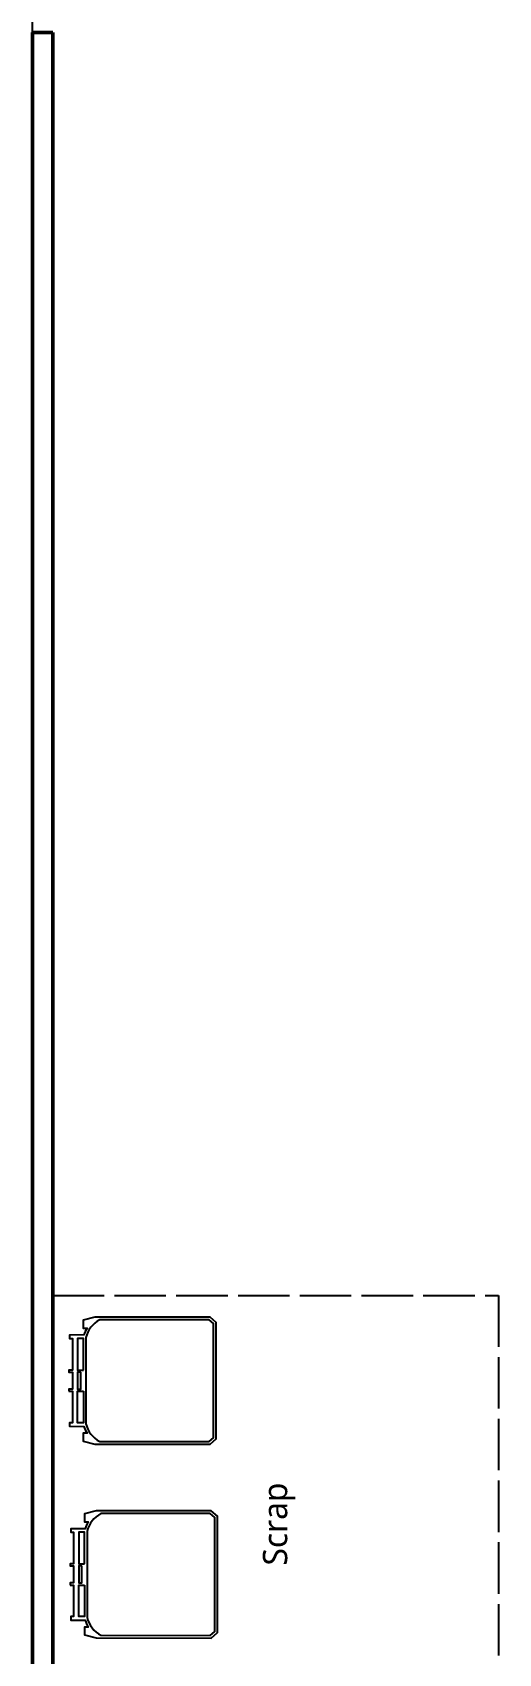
# Model space of a CAD drawing. Header units: millimetres. Extents: x 44692 to 172587, y -26854 to 14445.
# Drawn here: x 165913 to 168213, y -2945 to 5060 of the extents above; entities that cross this region are included whole.
import ezdxf

# ---------------------------------------------------------------- set-up
doc = ezdxf.new("R2010")
doc.units = ezdxf.units.MM
doc.header["$LTSCALE"] = 100
doc.linetypes.add('DASHEDX2', pattern=[3.048, 2.54, -0.508])
doc.linetypes.add('DIVIDEX2', pattern=[6.604, 5.08, -0.508, 0, -0.508, 0, -0.508])
for name, color, linetype in [('Area proceso', 90, 'DASHEDX2'), ('Muebles', 112, 'Continuous'), ('Puertas', 43, 'DIVIDEX2'), ('rotulo', 211, 'Continuous')]:
    doc.layers.add(name, color=color, linetype=linetype)
doc.layers.add('Paredes', color=7, linetype='Continuous', lineweight=50)
doc.styles.add('OpenSans', font='OpenSans-Regular.ttf')

# ---------------------------------------------------------------- blocks, each defined once
blk = doc.blocks.new('MU11-9')
for points in [[(-0.0431, 0.5974), (-0.0431, 0.5827), (-0.171, 0.5827), (-0.171, 0.5944), (-0.178, 0.5944), (-0.185, 0.5944), (-0.1854, 0.5362, 0.065352), (-0.2135, 0.5234), (-0.2134, 0.5392), (-0.2457, 0.5392), (-0.2575, 0.4915), (-0.2579, 0.0248), (-0.2362, 0), (0, 0), (0.2362, 0), (0.2579, 0.0248), (0.2575, 0.4915), (0.2457, 0.5392), (0.2134, 0.5392), (0.2135, 0.5234, 0.065352), (0.1854, 0.5362), (0.185, 0.5944), (0.178, 0.5944), (0.171, 0.5944), (0.171, 0.5827), (0.0431, 0.5827), (0.0431, 0.5974), (0.0344, 0.5974), (0.0344, 0.5827), (0, 0.5827), (-0.0344, 0.5827), (-0.0344, 0.5974)], [(-0.2468, 0.4718), (-0.2471, 0.0288), (-0.2314, 0.0107), (0, 0.0107), (0.2314, 0.0107), (0.2471, 0.0288), (0.2468, 0.4718, 0.222129), (0.1747, 0.5279), (-0.1747, 0.5279, 0.222129)]]:
    blk.add_lwpolyline(points, format="xyb", close=True)
for points in [[(-0.0431, 0.5382), (-0.171, 0.5382), (-0.171, 0.5618), (-0.0431, 0.5618), (-0.0431, 0.5382)], [(0.0431, 0.5382), (0.171, 0.5382), (0.171, 0.5618), (0.0431, 0.5618), (0.0431, 0.5382)]]:
    blk.add_lwpolyline(points)
blk.add_lwpolyline([(0.0344, 0.5489), (0.0344, 0.5618), (0, 0.5618), (-0.0344, 0.5618), (-0.0344, 0.5489), (0, 0.5489)], close=True)

msp = doc.modelspace()

# ---------------------------------------------------------------- linework, layer by layer
at = {"layer": 'Area proceso'}
for p, q in [((166013.246, -1176.439), (168213.246, -1176.439)), ((168213.246, -1176.439), (168213.246, -4076.439))]:
    msp.add_line(p, q, dxfattribs=at)
at = {"layer": 'Paredes'}
for p, q in [((165913.246, 4799.498), (165913.246, 5059.659)), ((166013.246, 5059.659), (165913.246, 5059.659)), ((166013.246, 4799.498), (166013.246, 5059.659)), ((165913.246, 732.447), (165913.246, 4799.498)), ((166013.246, -3254.585), (166013.246, 4799.498)), ((165913.246, -3021.917), (165913.246, 732.447))]:
    msp.add_line(p, q, dxfattribs=at)
at = {"layer": 'Puertas'}
for q in [(165913.246, 8059.659), (166013.246, 5059.659)]:
    msp.add_line((165913.246, 5059.659), q, dxfattribs=at)

# ---------------------------------------------------------------- block references
at = {"layer": 'Muebles', "xscale": 1216.969560470949, "yscale": 1216.969560470949, "zscale": 1216.969560470949, "rotation": 89.99999999999822}
for p in [(166819.857, -1597.453), (166825.679, -2554.22)]:
    msp.add_blockref('MU11-9', p, dxfattribs=at)

# ---------------------------------------------------------------- texts
at = {"layer": 'rotulo', "insert": (167050.34, -2509.915), "char_height": 120, "width": 1055.00166, "attachment_point": 1, "rotation": 90, "style": 'OpenSans'}
msp.add_mtext('Scrap', dxfattribs=at)

doc.saveas('drawing.dxf')
